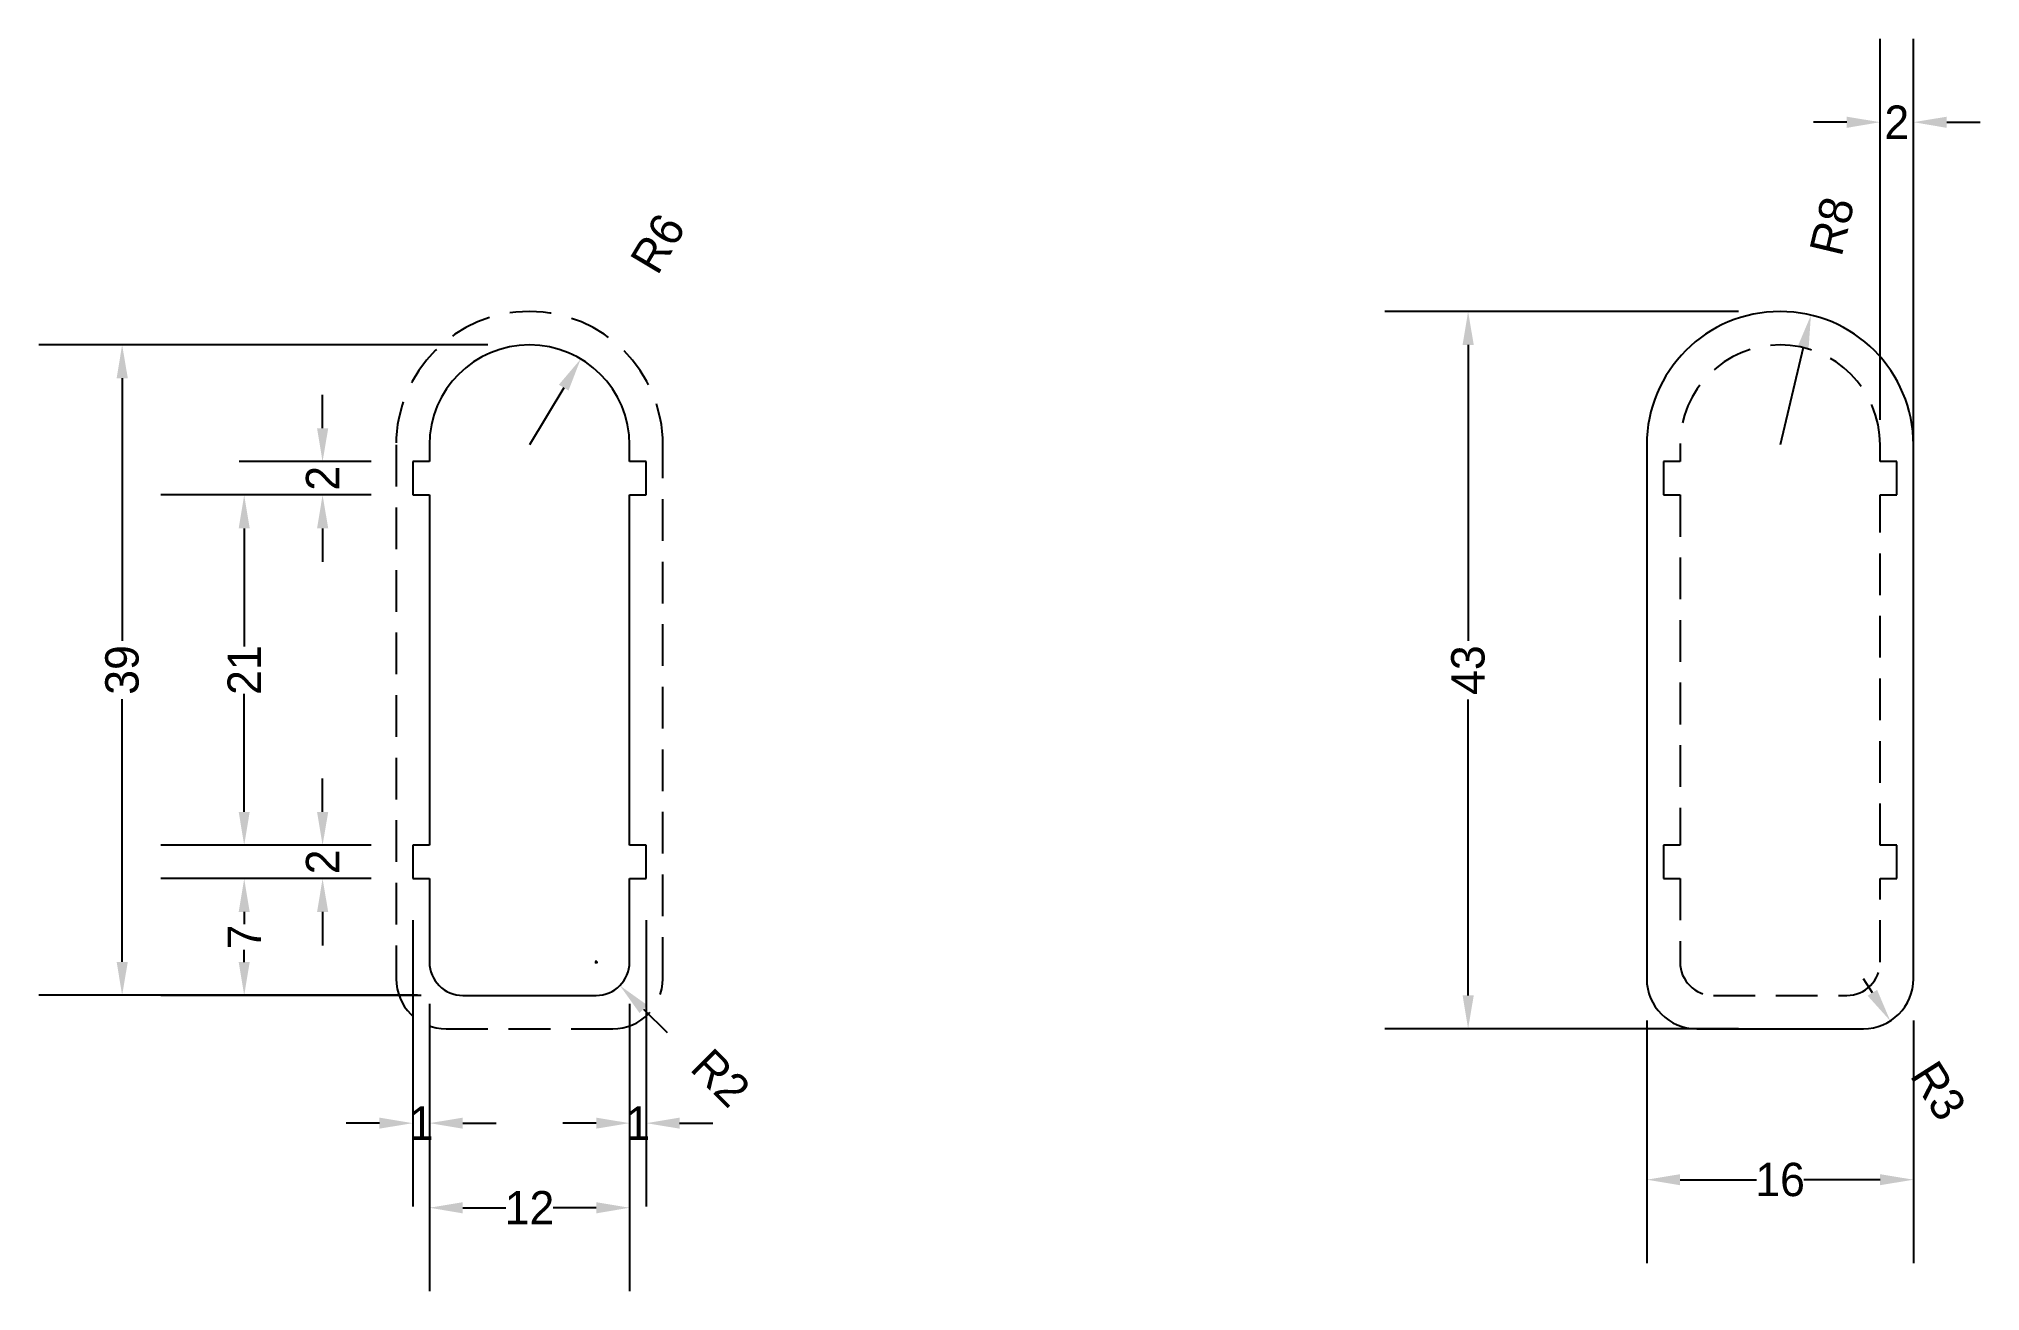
# Model space of a CAD drawing. Extents: x 7 to 123, y 14 to 89.
import ezdxf

# ---------------------------------------------------------------- set-up
doc = ezdxf.new("R2010")
doc.units = 0
doc.header["$LTSCALE"] = 10
doc.header["$MEASUREMENT"] = 0
doc.linetypes.add('HIDDEN', pattern=[0.375, 0.25, -0.125])
doc.layers.get('Defpoints').update_dxf_attribs({"linetype": 'CONTINUOUS'})
doc.layers.add('Layer_1', color=7, linetype='CONTINUOUS')
doc.dimstyles.get("Standard").update_dxf_attribs({"dimtxt": 0.18, "dimasz": 0.18, "dimexe": 0.18, "dimexo": 0.0625, "dimgap": 0.09, "dimtad": 0, "dimtih": 1, "dimtoh": 1, "dimdec": 4, "dimzin": 0, "dimdsep": 46, "dimtxsty": 'Standard', "dimcen": 0.09, "dimadec": 0, "dimazin": 0, "dimtfac": 1, "dimtdec": 4, "dimtofl": 0, "dimtmove": 0, "dimatfit": 3, "dimfxl": 0, "dimtolj": 1, "dimtzin": 0, "dimarcsym": 0})

# ---------------------------------------------------------------- blocks, each defined once
blk = doc.blocks.new('*D3')
at = {"layer": 'Defpoints', "color": 0}
for p in [(36, 71), (11.57, 32.01), (31.79, 32.01)]:
    blk.add_point(p, dxfattribs=at)
at = {"layer": 'Layer_1', "color": 0, "linetype": 'ByBlock', "lineweight": -2}
for p, q in [((33.5, 71), (6.57, 71)), ((11.57, 69), (11.57, 53.26)), ((11.57, 34.01), (11.57, 49.75)), ((29.29, 32.01), (6.57, 32.01))]:
    blk.add_line(p, q, dxfattribs=at)
at = {"layer": 'Layer_1', "color": 0}
for points in [[(11.91, 69), (11.24, 69), (11.57, 71)], [(11.24, 34.01), (11.91, 34.01), (11.57, 32.01)]]:
    blk.add_solid(points, dxfattribs=at)
at = {"layer": 'Layer_1', "color": 0, "linetype": 'ByBlock', "insert": (11.57, 51.51), "char_height": 2, "attachment_point": 5, "rotation": 90}
blk.add_mtext('\\A1;39', dxfattribs=at)
blk = doc.blocks.new('*D4')
at = {"layer": 'Defpoints', "color": 0}
for p in [(18.89, 39), (29, 39), (32, 32)]:
    blk.add_point(p, dxfattribs=at)
at = {"layer": 'Layer_1', "color": 0, "linetype": 'ByBlock', "lineweight": -2}
for p, q in [((26.5, 39), (13.89, 39)), ((18.89, 37), (18.89, 36.26)), ((18.89, 34), (18.89, 34.74)), ((29.5, 32), (13.89, 32))]:
    blk.add_line(p, q, dxfattribs=at)
at = {"layer": 'Layer_1', "color": 0}
for points in [[(19.22, 37), (18.56, 37), (18.89, 39)], [(18.56, 34), (19.22, 34), (18.89, 32)]]:
    blk.add_solid(points, dxfattribs=at)
at = {"layer": 'Layer_1', "color": 0, "linetype": 'ByBlock', "insert": (18.89, 35.5), "char_height": 2, "attachment_point": 5, "rotation": 90}
blk.add_mtext('\\A1;7', dxfattribs=at)
blk = doc.blocks.new('*D5')
at = {"layer": 'Defpoints', "color": 0}
for p in [(29, 41), (23.59, 39), (29, 39)]:
    blk.add_point(p, dxfattribs=at)
at = {"layer": 'Layer_1', "color": 0, "linetype": 'ByBlock', "lineweight": -2}
for p, q in [((23.59, 43), (23.59, 45)), ((26.5, 41), (18.59, 41)), ((26.5, 39), (18.59, 39)), ((23.59, 37), (23.59, 35))]:
    blk.add_line(p, q, dxfattribs=at)
at = {"layer": 'Layer_1', "color": 0}
for points in [[(23.26, 43), (23.93, 43), (23.59, 41)], [(23.93, 37), (23.26, 37), (23.59, 39)]]:
    blk.add_solid(points, dxfattribs=at)
at = {"layer": 'Layer_1', "color": 0, "linetype": 'ByBlock', "insert": (23.59, 40), "char_height": 2, "attachment_point": 5, "rotation": 90}
blk.add_mtext('\\A1;2', dxfattribs=at)
blk = doc.blocks.new('*D6')
at = {"layer": 'Defpoints', "color": 0}
for p in [(18.89, 62), (29, 62), (29, 41)]:
    blk.add_point(p, dxfattribs=at)
at = {"layer": 'Layer_1', "color": 0, "linetype": 'ByBlock', "lineweight": -2}
for p, q in [((26.5, 62), (13.89, 62)), ((18.89, 60), (18.89, 52.92)), ((18.89, 43), (18.89, 50.08)), ((26.5, 41), (13.89, 41))]:
    blk.add_line(p, q, dxfattribs=at)
at = {"layer": 'Layer_1', "color": 0}
for points in [[(19.22, 60), (18.56, 60), (18.89, 62)], [(18.56, 43), (19.22, 43), (18.89, 41)]]:
    blk.add_solid(points, dxfattribs=at)
at = {"layer": 'Layer_1', "color": 0, "linetype": 'ByBlock', "insert": (18.89, 51.5), "char_height": 2, "attachment_point": 5, "rotation": 90}
blk.add_mtext('\\A1;21', dxfattribs=at)
blk = doc.blocks.new('*D7')
at = {"layer": 'Defpoints', "color": 0}
for p in [(29, 64), (23.59, 62), (29, 62)]:
    blk.add_point(p, dxfattribs=at)
at = {"layer": 'Layer_1', "color": 0, "linetype": 'ByBlock', "lineweight": -2}
for p, q in [((23.59, 66), (23.59, 68)), ((26.5, 64), (18.59, 64)), ((26.5, 62), (18.59, 62)), ((23.59, 60), (23.59, 58))]:
    blk.add_line(p, q, dxfattribs=at)
at = {"layer": 'Layer_1', "color": 0}
for points in [[(23.26, 66), (23.93, 66), (23.59, 64)], [(23.93, 60), (23.26, 60), (23.59, 62)]]:
    blk.add_solid(points, dxfattribs=at)
at = {"layer": 'Layer_1', "color": 0, "linetype": 'ByBlock', "insert": (23.59, 63), "char_height": 2, "attachment_point": 5, "rotation": 90}
blk.add_mtext('\\A1;2', dxfattribs=at)
blk = doc.blocks.new('*D8')
at = {"layer": 'Defpoints', "color": 0}
for p in [(30, 34), (42, 34), (42, 19.27)]:
    blk.add_point(p, dxfattribs=at)
at = {"layer": 'Layer_1', "color": 0, "linetype": 'ByBlock', "lineweight": -2}
for p, q in [((30, 31.5), (30, 14.27)), ((42, 31.5), (42, 14.27)), ((32, 19.27), (34.58, 19.27)), ((40, 19.27), (37.42, 19.27))]:
    blk.add_line(p, q, dxfattribs=at)
at = {"layer": 'Layer_1', "color": 0}
for points in [[(32, 19.6), (32, 18.93), (30, 19.27)], [(40, 18.93), (40, 19.6), (42, 19.27)]]:
    blk.add_solid(points, dxfattribs=at)
at = {"layer": 'Layer_1', "color": 0, "linetype": 'ByBlock', "insert": (36, 19.27), "char_height": 2, "attachment_point": 5}
blk.add_mtext('\\A1;12', dxfattribs=at)
blk = doc.blocks.new('*D9')
at = {"layer": 'Defpoints', "color": 0}
for p in [(43, 39), (42, 34), (43, 24.34)]:
    blk.add_point(p, dxfattribs=at)
at = {"layer": 'Layer_1', "color": 0, "linetype": 'ByBlock', "lineweight": -2}
for p, q in [((43, 36.5), (43, 19.34)), ((42, 31.5), (42, 19.34)), ((40, 24.34), (38, 24.34)), ((45, 24.34), (47, 24.34))]:
    blk.add_line(p, q, dxfattribs=at)
at = {"layer": 'Layer_1', "color": 0}
for points in [[(40, 24.01), (40, 24.67), (42, 24.34)], [(45, 24.67), (45, 24.01), (43, 24.34)]]:
    blk.add_solid(points, dxfattribs=at)
at = {"layer": 'Layer_1', "color": 0, "linetype": 'ByBlock', "insert": (42.5, 24.34), "char_height": 2, "attachment_point": 5}
blk.add_mtext('\\A1;1', dxfattribs=at)
blk = doc.blocks.new('*D10')
at = {"layer": 'Defpoints', "color": 0}
for p in [(29, 39), (30, 34), (29, 24.34)]:
    blk.add_point(p, dxfattribs=at)
at = {"layer": 'Layer_1', "color": 0, "linetype": 'ByBlock', "lineweight": -2}
for p, q in [((29, 36.5), (29, 19.34)), ((30, 31.5), (30, 19.34)), ((27, 24.34), (25, 24.34)), ((32, 24.34), (34, 24.34))]:
    blk.add_line(p, q, dxfattribs=at)
at = {"layer": 'Layer_1', "color": 0}
for points in [[(27, 24.01), (27, 24.67), (29, 24.34)], [(32, 24.67), (32, 24.01), (30, 24.34)]]:
    blk.add_solid(points, dxfattribs=at)
at = {"layer": 'Layer_1', "color": 0, "linetype": 'ByBlock', "insert": (29.5, 24.34), "char_height": 2, "attachment_point": 5}
blk.add_mtext('\\A1;1', dxfattribs=at)
blk = doc.blocks.new('*D11')
at = {"layer": 'Defpoints', "color": 0}
for p in [(39.07, 70.15), (36, 65)]:
    blk.add_point(p, dxfattribs=at)
at = {"layer": 'Layer_1', "color": 0, "linetype": 'ByBlock', "lineweight": -2}
blk.add_line((38.05, 68.43), (36, 65), dxfattribs=at)
at = {"layer": 'Layer_1', "color": 0}
blk.add_solid([(38.34, 68.26), (37.76, 68.61), (39.07, 70.15)], dxfattribs=at)
at = {"layer": 'Layer_1', "color": 0, "linetype": 'ByBlock', "insert": (43.7, 77.08), "char_height": 2, "attachment_point": 5, "rotation": 59.1753}
blk.add_mtext('\\A1;R6', dxfattribs=at)
blk = doc.blocks.new('*D12')
at = {"layer": 'Defpoints', "color": 0}
for p in [(40, 34), (41.42, 32.59)]:
    blk.add_point(p, dxfattribs=at)
at = {"layer": 'Layer_1', "color": 0, "linetype": 'ByBlock'}
for p, q in [((39.91, 34), (40.09, 34)), ((40, 33.91), (40, 34.09))]:
    blk.add_line(p, q, dxfattribs=at)
at = {"layer": 'Layer_1', "color": 0, "linetype": 'ByBlock', "lineweight": -2}
blk.add_line((42.84, 31.18), (44.25, 29.77), dxfattribs=at)
at = {"layer": 'Layer_1', "color": 0}
blk.add_solid([(43.07, 31.41), (42.6, 30.94), (41.42, 32.59)], dxfattribs=at)
at = {"layer": 'Layer_1', "color": 0, "linetype": 'ByBlock', "insert": (47.47, 27.06), "char_height": 2, "attachment_point": 5, "rotation": 315.1385}
blk.add_mtext('\\A1;R2', dxfattribs=at)
blk = doc.blocks.new('*D13')
at = {"layer": 'Defpoints', "color": 0}
for p in [(112.85, 72.78), (111, 65)]:
    blk.add_point(p, dxfattribs=at)
at = {"layer": 'Layer_1', "color": 0, "linetype": 'ByBlock', "lineweight": -2}
blk.add_line((112.39, 70.84), (111, 65), dxfattribs=at)
at = {"layer": 'Layer_1', "color": 0}
blk.add_solid([(112.71, 70.76), (112.06, 70.91), (112.85, 72.78)], dxfattribs=at)
at = {"layer": 'Layer_1', "color": 0, "linetype": 'ByBlock', "insert": (114.12, 78.12), "char_height": 2, "attachment_point": 5, "rotation": 76.6306}
blk.add_mtext('\\A1;R8', dxfattribs=at)
blk = doc.blocks.new('*D14')
at = {"layer": 'Defpoints', "color": 0}
for p in [(116, 33), (117.61, 30.47)]:
    blk.add_point(p, dxfattribs=at)
at = {"layer": 'Layer_1', "color": 0, "linetype": 'ByBlock', "lineweight": -2}
blk.add_line((116.54, 32.16), (116, 33), dxfattribs=at)
at = {"layer": 'Layer_1', "color": 0}
blk.add_solid([(116.25, 31.98), (116.82, 32.33), (117.61, 30.47)], dxfattribs=at)
at = {"layer": 'Layer_1', "color": 0, "linetype": 'ByBlock', "insert": (120.49, 26.28), "char_height": 2, "attachment_point": 5, "rotation": 302.4275}
blk.add_mtext('\\A1;R3', dxfattribs=at)
blk = doc.blocks.new('*D15')
at = {"layer": 'Defpoints', "color": 0}
for p in [(111, 73), (92.29, 30), (111, 30)]:
    blk.add_point(p, dxfattribs=at)
at = {"layer": 'Layer_1', "color": 0, "linetype": 'ByBlock', "lineweight": -2}
for p, q in [((108.5, 73), (87.29, 73)), ((92.29, 71), (92.29, 53.26)), ((92.29, 32), (92.29, 49.74)), ((108.5, 30), (87.29, 30))]:
    blk.add_line(p, q, dxfattribs=at)
at = {"layer": 'Layer_1', "color": 0}
for points in [[(92.63, 71), (91.96, 71), (92.29, 73)], [(91.96, 32), (92.63, 32), (92.29, 30)]]:
    blk.add_solid(points, dxfattribs=at)
at = {"layer": 'Layer_1', "color": 0, "linetype": 'ByBlock', "insert": (92.29, 51.5), "char_height": 2, "attachment_point": 5, "rotation": 90}
blk.add_mtext('\\A1;43', dxfattribs=at)
blk = doc.blocks.new('*D16')
at = {"layer": 'Defpoints', "color": 0}
for p in [(103, 33), (119, 33), (119, 20.95)]:
    blk.add_point(p, dxfattribs=at)
at = {"layer": 'Layer_1', "color": 0, "linetype": 'ByBlock', "lineweight": -2}
for p, q in [((103, 30.5), (103, 15.95)), ((119, 30.5), (119, 15.95)), ((105, 20.95), (109.58, 20.95)), ((117, 20.95), (112.42, 20.95))]:
    blk.add_line(p, q, dxfattribs=at)
at = {"layer": 'Layer_1', "color": 0}
for points in [[(105, 21.28), (105, 20.62), (103, 20.95)], [(117, 20.62), (117, 21.28), (119, 20.95)]]:
    blk.add_solid(points, dxfattribs=at)
at = {"layer": 'Layer_1', "color": 0, "linetype": 'ByBlock', "insert": (111, 20.95), "char_height": 2, "attachment_point": 5}
blk.add_mtext('\\A1;16', dxfattribs=at)
blk = doc.blocks.new('*D17')
at = {"layer": 'Defpoints', "color": 0}
for p in [(119, 84.35), (117, 64), (119, 49)]:
    blk.add_point(p, dxfattribs=at)
at = {"layer": 'Layer_1', "color": 0, "linetype": 'ByBlock', "lineweight": -2}
for p, q in [((117, 66.5), (117, 89.35)), ((119, 51.5), (119, 89.35)), ((115, 84.35), (113, 84.35)), ((121, 84.35), (123, 84.35))]:
    blk.add_line(p, q, dxfattribs=at)
at = {"layer": 'Layer_1', "color": 0}
for points in [[(115, 84.01), (115, 84.68), (117, 84.35)], [(121, 84.68), (121, 84.01), (119, 84.35)]]:
    blk.add_solid(points, dxfattribs=at)
at = {"layer": 'Layer_1', "color": 0, "linetype": 'ByBlock', "insert": (118, 84.35), "char_height": 2, "attachment_point": 5}
blk.add_mtext('\\A1;2', dxfattribs=at)

msp = doc.modelspace()

# ---------------------------------------------------------------- linework, layer by layer
at = {"layer": 'Layer_1', "color": 7, "linetype": 'HIDDEN'}
for p, q in [((28, 65), (28, 33)), ((44, 33), (44, 65)), ((105, 65), (105, 64)), ((117, 64), (117, 65)), ((105, 64), (104, 64)), ((104, 64), (104, 62)), ((118, 64), (117, 64)), ((118, 62), (118, 64)), ((104, 62), (105, 62)), ((105, 62), (105, 41)), ((117, 41), (117, 62)), ((117, 62), (118, 62)), ((105, 41), (104, 41)), ((104, 41), (104, 39)), ((118, 41), (117, 41)), ((118, 39), (118, 41)), ((104, 39), (105, 39)), ((105, 39), (105, 34)), ((117, 34), (117, 39)), ((117, 39), (118, 39)), ((107, 32), (115, 32)), ((31, 30), (41, 30))]:
    msp.add_line(p, q, dxfattribs=at)
at = {"layer": 'Layer_1', "color": 7, "linetype": 'Continuous'}
for p, q in [((30, 65), (30, 64)), ((42, 64), (42, 65)), ((103, 65), (103, 33)), ((119, 33), (119, 65)), ((30, 64), (29, 64)), ((29, 64), (29, 62)), ((43, 64), (42, 64)), ((43, 62), (43, 64)), ((29, 62), (30, 62)), ((30, 62), (30, 41)), ((42, 41), (42, 62)), ((42, 62), (43, 62)), ((30, 41), (29, 41)), ((29, 41), (29, 39)), ((43, 41), (42, 41)), ((43, 39), (43, 41)), ((29, 39), (30, 39)), ((30, 39), (30, 34)), ((42, 34), (42, 39)), ((42, 39), (43, 39)), ((32, 32), (40, 32)), ((106, 30), (116, 30))]:
    msp.add_line(p, q, dxfattribs=at)
at = {"layer": 'Layer_1', "color": 7, "linetype": 'HIDDEN'}
for centre, radius, start, end in [((36, 65), 8, 0, 180), ((111, 65), 6, 0, 180), ((107, 34), 2, 180, 270), ((115, 34), 2, 270, 0), ((31, 33), 3, 180, 270), ((41, 33), 3, 270, 0)]:
    msp.add_arc(centre, radius, start, end, dxfattribs=at)
at = {"layer": 'Layer_1', "color": 7, "linetype": 'Continuous'}
for centre, radius, start, end in [((111, 65), 8, 0, 180), ((36, 65), 6, 0, 180), ((32, 34), 2, 180, 270), ((40, 34), 2, 270, 0), ((106, 33), 3, 180, 270), ((116, 33), 3, 270, 0)]:
    msp.add_arc(centre, radius, start, end, dxfattribs=at)

# ---------------------------------------------------------------- dimensions: what is measured, and where the dimension line sits
at = {"layer": 'Layer_1', "linetype": 'ByBlock'}
for base, p1, p2, picture, middle in [((119, 84.35), (117, 64), (119, 49), '*D17', (118, 84.35)), ((29, 24.34), (30, 34), (29, 39), '*D10', (29.5, 24.34)), ((43, 24.34), (42, 34), (43, 39), '*D9', (42.5, 24.34)), ((42, 19.27), (30, 34), (42, 34), '*D8', (36, 19.27)), ((119, 20.95), (103, 33), (119, 33), '*D16', (111, 20.95))]:
    dim = msp.add_linear_dim(base=base, p1=p1, p2=p2, dimstyle='Standard', override={"dimtxt": 2, "dimasz": 2, "dimexe": 5, "dimexo": 2.5, "dimtih": 0, "dimdec": 0, "dimtmove": 2}, dxfattribs=at)
    dim.commit()
    dim.dimension.update_dxf_attribs({"geometry": picture, "text_midpoint": middle})
for center, mpoint, picture, middle in [((111, 65), (112.85, 72.78), '*D13', (114.12, 78.12)), ((36, 65), (39.07, 70.15), '*D11', (43.7, 77.08)), ((40, 34), (41.42, 32.59), '*D12', (47.47, 27.06)), ((116, 33), (117.61, 30.47), '*D14', (120.49, 26.28))]:
    dim = msp.add_radius_dim(center=center, mpoint=mpoint, dimstyle='Standard', override={"dimtxt": 2, "dimasz": 2, "dimexe": 5, "dimexo": 2.5, "dimtih": 0, "dimdec": 0, "dimtmove": 2}, dxfattribs=at)
    dim.commit()
    dim.dimension.update_dxf_attribs({"geometry": picture, "text_midpoint": middle, "dimtype": 164})
for base, p1, p2, picture, middle in [((92.29, 30), (111, 73), (111, 30), '*D15', (92.29, 51.5)), ((11.57, 32.01), (36, 71), (31.79, 32.01), '*D3', (11.57, 51.51)), ((23.59, 62), (29, 64), (29, 62), '*D7', (23.59, 63)), ((18.89, 62), (29, 41), (29, 62), '*D6', (18.89, 51.5)), ((23.59, 39), (29, 41), (29, 39), '*D5', (23.59, 40)), ((18.89, 39), (32, 32), (29, 39), '*D4', (18.89, 35.5))]:
    dim = msp.add_linear_dim(base=base, p1=p1, p2=p2, angle=90, dimstyle='Standard', override={"dimtxt": 2, "dimasz": 2, "dimexe": 5, "dimexo": 2.5, "dimtih": 0, "dimdec": 0, "dimtmove": 2}, dxfattribs=at)
    dim.commit()
    dim.dimension.update_dxf_attribs({"geometry": picture, "text_midpoint": middle})

doc.saveas('drawing.dxf')
